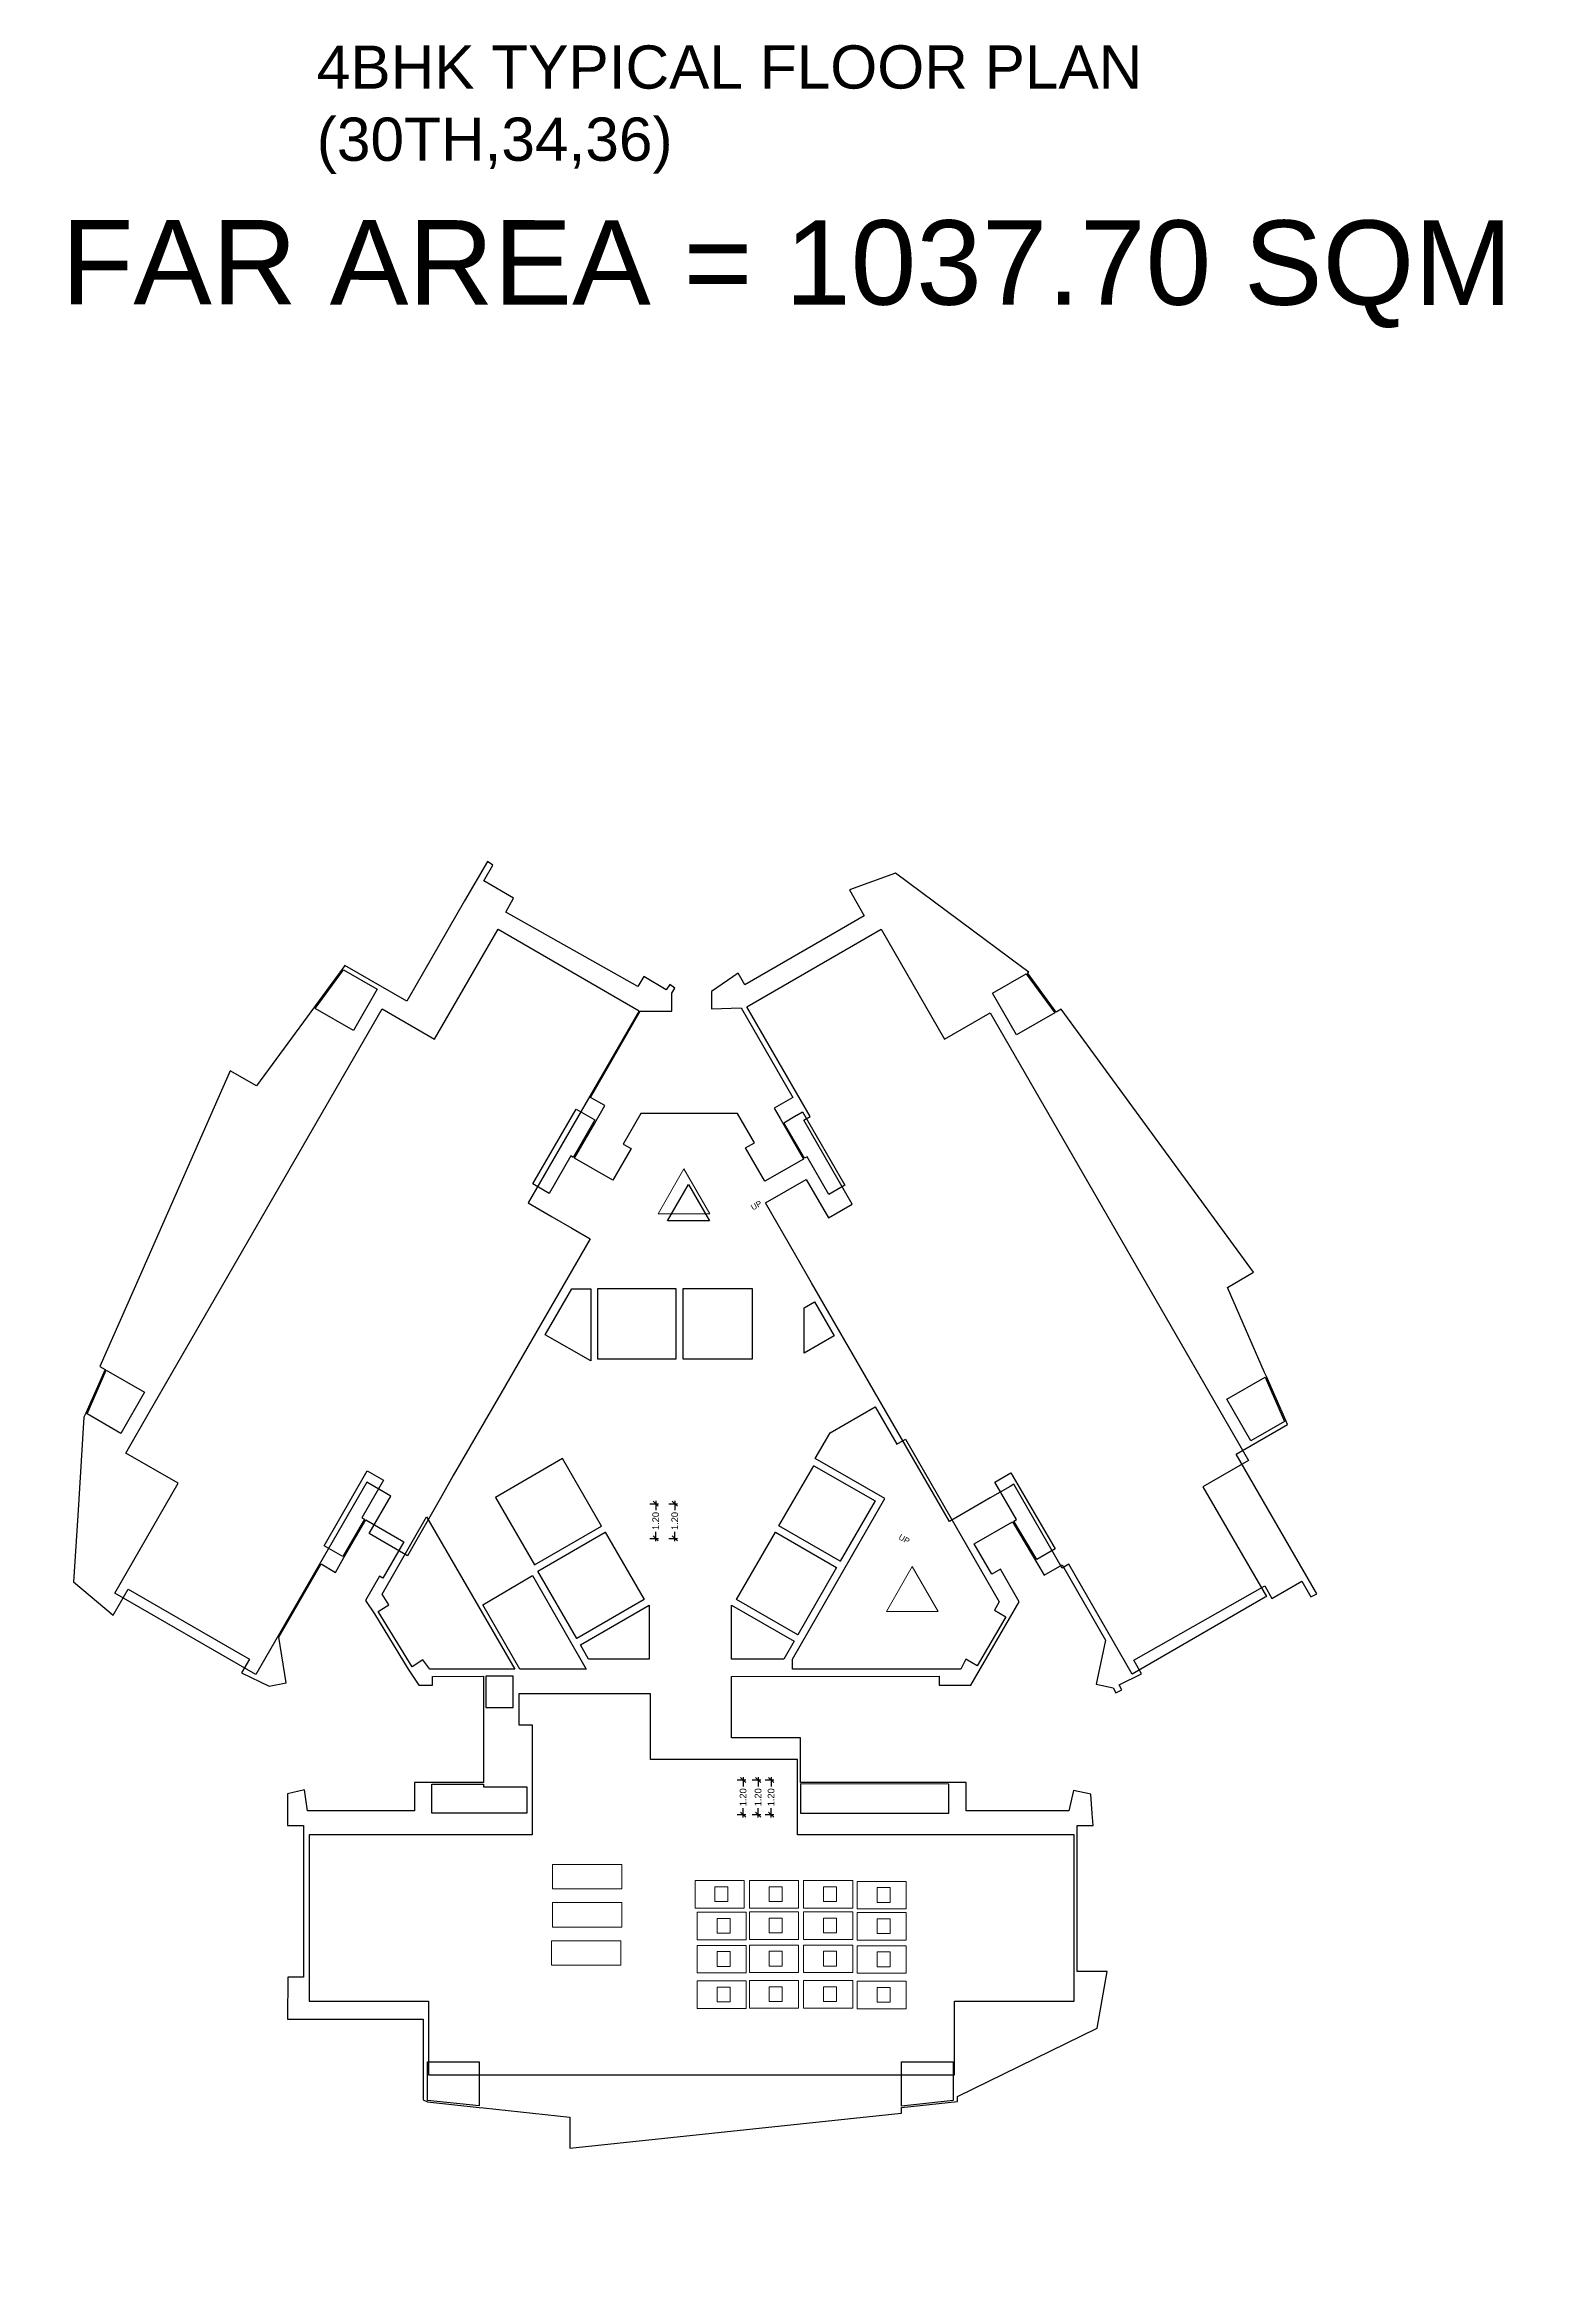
# Model space of a CAD drawing. Header units: metres. Extents: x 256329 to 886268, y -249371 to 355.
# Drawn here: x 281943 to 281994.6, y -635.5 to -558 of the extents above; entities that cross this region are included whole.
import ezdxf

# ---------------------------------------------------------------- set-up
doc = ezdxf.new("R2010")
doc.units = ezdxf.units.M
doc.header["$MEASUREMENT"] = 0
doc.header["$PDMODE"] = 35
doc.linetypes.add('CONTINOUS', pattern=[0])
doc.layers.get('0').update_dxf_attribs({"lineweight": 18})
doc.layers.get('Defpoints').update_dxf_attribs({"lineweight": 20})
doc.layers.add('A_TEXT', color=4, linetype='Continuous', lineweight=0, transparency=0.3)
for name, color, linetype, lineweight in [('BLK_1_FLR_36_BATH', 7, 'Continuous', 0), ('BLK_1_FLR_36_EXIT_WIDTH_DOOR', 7, 'Continuous', 0), ('BLK_1_FLR_36_LIFT_4', 1, 'Continuous', 0), ('BLK_1_FLR_36_UNITFA', 7, 'Continuous', 0)]:
    doc.layers.add(name, color=color, linetype=linetype, lineweight=lineweight)
for name, color, linetype in [('BLK_1_FLR_36_BLT_UP_AREA', 25, 'Continuous'), ('BLK_1_FLR_36_BLT_UP_AREA_DEDUCT', 25, 'Continuous'), ('BLK_1_FLR_36_CARPET_AREA', 25, 'Continuous'), ('BLK_1_FLR_36_FAR_AREA_DEDUCT', 7, 'Continuous'), ('BLK_1_FLR_36_LIFT_11', 7, 'Continuous'), ('BLK_1_FLR_36_LIFT_12', 7, 'Continuous'), ('BLK_1_FLR_36_LIFT_7', 7, 'Continuous'), ('BLK_1_FLR_36_LIFT_8', 7, 'Continuous'), ('BLK_1_FLR_36_LIFT_9', 7, 'Continuous'), ('BLK_1_FLR_36_WATER_CLOSET', 2, 'Continuous')]:
    doc.layers.add(name, color=color, linetype=linetype)
doc.layers.add('BLK_1_FLR_36_EXIT_WIDTH_STAIR', color=7, linetype='Continuous', plot=False)
doc.styles.add('Arial', font='arial.ttf')
doc.styles.get("Standard").update_dxf_attribs({"font": 'arial.ttf'})
doc.dimstyles.new('METRIC DIM', dxfattribs={"dimtxt": 0.23, "dimasz": 0.18, "dimexe": 0.1, "dimexo": 0.1, "dimgap": 0.09, "dimtad": 0, "dimzin": 0, "dimdsep": 46, "dimtxsty": 'Standard', "dimblk": 'OBLIQUE', "dimcen": 0, "dimdle": 0.1, "dimclrd": 147, "dimclre": 147, "dimclrt": 7, "dimadec": 0, "dimazin": 0, "dimtfac": 1, "dimtofl": 0, "dimtmove": 0, "dimatfit": 2, "dimfxl": 0.125, "dimtolj": 1, "dimtzin": 0, "dimarcsym": 0})

# ---------------------------------------------------------------- blocks, each defined once
blk = doc.blocks.new('_Oblique')
at = {"color": 0, "linetype": 'ByBlock', "lineweight": -2}
blk.add_line((-0.5, -0.5), (0.5, 0.5), dxfattribs=at)
blk = doc.blocks.new('*D132')
at = {"layer": 'BLK_1_FLR_36_EXIT_WIDTH_STAIR', "color": 147, "lineweight": -2, "transparency": 16777216}
for p, q in [((281964.675907, -608.639911), (281964.98297, -608.639911)), ((281964.88297, -608.539911), (281964.88297, -608.863211)), ((281964.675907, -609.841511), (281964.98297, -609.841511)), ((281964.88297, -609.941511), (281964.88297, -609.618211))]:
    blk.add_line(p, q, dxfattribs=at)
at = {"layer": 'Defpoints', "color": 0, "transparency": 16777216}
for p in [(281964.575907, -608.639911), (281964.575907, -609.841511), (281964.88297, -609.841511)]:
    blk.add_point(p, dxfattribs=at)
at = {"layer": 'BLK_1_FLR_36_EXIT_WIDTH_STAIR', "color": 147, "lineweight": -2, "transparency": 16777216, "xscale": 0.18, "yscale": 0.18, "zscale": 0.18}
for p, rotation in [((281964.88297, -608.639911), 90), ((281964.88297, -609.841511), 270)]:
    blk.add_blockref('_Oblique', p, dxfattribs=dict(at, rotation=rotation))
at = {"layer": 'BLK_1_FLR_36_EXIT_WIDTH_STAIR', "color": 7, "transparency": 16777216, "insert": (281964.88297, -609.240711), "char_height": 0.23, "attachment_point": 5, "rotation": 90}
blk.add_mtext('\\A1;1.20', dxfattribs=at)
blk = doc.blocks.new('*D133')
at = {"layer": 'BLK_1_FLR_36_EXIT_WIDTH_STAIR', "color": 147, "lineweight": -2, "transparency": 16777216}
for p, q in [((281964.014961, -608.639911), (281964.322025, -608.639911)), ((281964.222025, -608.539911), (281964.222025, -608.863211)), ((281964.014961, -609.841511), (281964.322025, -609.841511)), ((281964.222025, -609.941511), (281964.222025, -609.618211))]:
    blk.add_line(p, q, dxfattribs=at)
at = {"layer": 'Defpoints', "color": 0, "transparency": 16777216}
for p in [(281963.914961, -608.639911), (281963.914961, -609.841511), (281964.222025, -609.841511)]:
    blk.add_point(p, dxfattribs=at)
at = {"layer": 'BLK_1_FLR_36_EXIT_WIDTH_STAIR', "color": 147, "lineweight": -2, "transparency": 16777216, "xscale": 0.18, "yscale": 0.18, "zscale": 0.18}
for p, rotation in [((281964.222025, -608.639911), 90), ((281964.222025, -609.841511), 270)]:
    blk.add_blockref('_Oblique', p, dxfattribs=dict(at, rotation=rotation))
at = {"layer": 'BLK_1_FLR_36_EXIT_WIDTH_STAIR', "color": 7, "transparency": 16777216, "insert": (281964.222025, -609.240711), "char_height": 0.23, "attachment_point": 5, "rotation": 90}
blk.add_mtext('\\A1;1.20', dxfattribs=at)
blk = doc.blocks.new('*D134')
at = {"layer": 'BLK_1_FLR_36_EXIT_WIDTH_DOOR', "color": 147, "lineweight": -2, "transparency": 16777216}
for p, q in [((281967.047467, -618.222717), (281967.35453, -618.222717)), ((281967.25453, -618.122717), (281967.25453, -618.446017)), ((281967.25453, -619.524317), (281967.25453, -619.201017)), ((281967.047467, -619.424317), (281967.35453, -619.424317))]:
    blk.add_line(p, q, dxfattribs=at)
at = {"layer": 'Defpoints', "color": 0, "transparency": 16777216}
for p in [(281966.947467, -618.222717), (281966.947467, -619.424317), (281967.25453, -619.424317)]:
    blk.add_point(p, dxfattribs=at)
at = {"layer": 'BLK_1_FLR_36_EXIT_WIDTH_DOOR', "color": 147, "lineweight": -2, "transparency": 16777216, "xscale": 0.18, "yscale": 0.18, "zscale": 0.18}
for p, rotation in [((281967.25453, -618.222717), 90), ((281967.25453, -619.424317), 270)]:
    blk.add_blockref('_Oblique', p, dxfattribs=dict(at, rotation=rotation))
at = {"layer": 'BLK_1_FLR_36_EXIT_WIDTH_DOOR', "color": 7, "transparency": 16777216, "insert": (281967.25453, -618.823517), "char_height": 0.23, "attachment_point": 5, "rotation": 90}
blk.add_mtext('\\A1;1.20', dxfattribs=at)
blk = doc.blocks.new('*D135')
at = {"layer": 'BLK_1_FLR_36_EXIT_WIDTH_DOOR', "color": 147, "lineweight": -2, "transparency": 16777216}
for p, q in [((281967.568034, -618.222717), (281967.875098, -618.222717)), ((281967.775098, -618.122717), (281967.775098, -618.446017)), ((281967.775098, -619.524317), (281967.775098, -619.201017)), ((281967.568034, -619.424317), (281967.875098, -619.424317))]:
    blk.add_line(p, q, dxfattribs=at)
at = {"layer": 'Defpoints', "color": 0, "transparency": 16777216}
for p in [(281967.468034, -618.222717), (281967.468034, -619.424317), (281967.775098, -619.424317)]:
    blk.add_point(p, dxfattribs=at)
at = {"layer": 'BLK_1_FLR_36_EXIT_WIDTH_DOOR', "color": 147, "lineweight": -2, "transparency": 16777216, "xscale": 0.18, "yscale": 0.18, "zscale": 0.18}
for p, rotation in [((281967.775098, -618.222717), 90), ((281967.775098, -619.424317), 270)]:
    blk.add_blockref('_Oblique', p, dxfattribs=dict(at, rotation=rotation))
at = {"layer": 'BLK_1_FLR_36_EXIT_WIDTH_DOOR', "color": 7, "transparency": 16777216, "insert": (281967.775098, -618.823517), "char_height": 0.23, "attachment_point": 5, "rotation": 90}
blk.add_mtext('\\A1;1.20', dxfattribs=at)
blk = doc.blocks.new('*D136')
at = {"layer": 'BLK_1_FLR_36_EXIT_WIDTH_DOOR', "color": 147, "lineweight": -2, "transparency": 16777216}
for p, q in [((281968.018413, -618.222717), (281968.325477, -618.222717)), ((281968.225477, -618.122717), (281968.225477, -618.446017)), ((281968.225477, -619.524317), (281968.225477, -619.201017)), ((281968.018413, -619.424317), (281968.325477, -619.424317))]:
    blk.add_line(p, q, dxfattribs=at)
at = {"layer": 'Defpoints', "color": 0, "transparency": 16777216}
for p in [(281967.918413, -618.222717), (281967.918413, -619.424317), (281968.225477, -619.424317)]:
    blk.add_point(p, dxfattribs=at)
at = {"layer": 'BLK_1_FLR_36_EXIT_WIDTH_DOOR', "color": 147, "lineweight": -2, "transparency": 16777216, "xscale": 0.18, "yscale": 0.18, "zscale": 0.18}
for p, rotation in [((281968.225477, -618.222717), 90), ((281968.225477, -619.424317), 270)]:
    blk.add_blockref('_Oblique', p, dxfattribs=dict(at, rotation=rotation))
at = {"layer": 'BLK_1_FLR_36_EXIT_WIDTH_DOOR', "color": 7, "transparency": 16777216, "insert": (281968.225477, -618.823517), "char_height": 0.23, "attachment_point": 5, "rotation": 90}
blk.add_mtext('\\A1;1.20', dxfattribs=at)

msp = doc.modelspace()

# ---------------------------------------------------------------- linework, layer by layer
at = {"color": 5, "linetype": 'CONTINOUS', "elevation": 0.042641}
for points in [[(281964.303903, -598.580486), (281965.200713, -597.019803)], [(281966.103903, -598.580486), (281965.200713, -597.019803)], [(281966.103903, -598.580486), (281964.303903, -598.580486)], [(281972.225601, -612.376205), (281973.122411, -610.815521)], [(281974.025601, -612.376205), (281973.122411, -610.815521)], [(281974.025601, -612.376205), (281972.225601, -612.376205)]]:
    msp.add_lwpolyline(points, close=True, dxfattribs=at)
at = {"layer": 'BLK_1_FLR_36_BATH', "color": 3, "linetype": 'ByBlock', "lineweight": 9}
for points in [[(281965.587964, -622.667915), (281967.289764, -622.667915), (281967.289764, -621.714078), (281965.587964, -621.714078)], [(281967.471366, -622.667915), (281969.173166, -622.667915), (281969.173166, -621.714078), (281967.471366, -621.714078)], [(281969.354769, -622.667915), (281971.056569, -622.667915), (281971.056569, -621.714078), (281969.354769, -621.714078)], [(281971.212662, -622.693345), (281972.914462, -622.693345), (281972.914462, -621.739509), (281971.212662, -621.739509)], [(281965.664419, -623.766501), (281967.366219, -623.766501), (281967.366219, -622.812664), (281965.664419, -622.812664)], [(281967.471366, -623.753784), (281969.173166, -623.753784), (281969.173166, -622.799948), (281967.471366, -622.799948)], [(281969.354769, -623.753784), (281971.056569, -623.753784), (281971.056569, -622.799948), (281969.354769, -622.799948)], [(281971.212662, -623.779214), (281972.914462, -623.779214), (281972.914462, -622.825378), (281971.212662, -622.825378)], [(281965.664419, -624.916106), (281967.366219, -624.916106), (281967.366219, -623.96227), (281965.664419, -623.96227)], [(281967.471366, -624.90339), (281969.173166, -624.90339), (281969.173166, -623.949553), (281967.471366, -623.949553)], [(281969.354769, -624.90339), (281971.056569, -624.90339), (281971.056569, -623.949553), (281969.354769, -623.949553)], [(281971.212662, -624.92882), (281972.914462, -624.92882), (281972.914462, -623.974983), (281971.212662, -623.974983)], [(281965.664419, -626.148332), (281967.366219, -626.148332), (281967.366219, -625.194495), (281965.664419, -625.194495)], [(281967.471366, -626.135615), (281969.173166, -626.135615), (281969.173166, -625.181779), (281967.471366, -625.181779)], [(281969.354769, -626.135615), (281971.056569, -626.135615), (281971.056569, -625.181779), (281969.354769, -625.181779)], [(281971.212662, -626.161046), (281972.914462, -626.161046), (281972.914462, -625.207209), (281971.212662, -625.207209)]]:
    msp.add_lwpolyline(points, close=True, dxfattribs=at)
at = {"layer": 'BLK_1_FLR_36_BLT_UP_AREA', "color": 14, "elevation": 0.042641}
msp.add_lwpolyline([(281964.885488, -590.752819), (281964.707338, -590.632491), (281964.587344, -590.809929), (281963.805145, -590.350787), (281963.603706, -590.70131), (281959.018611, -588.115529), (281959.292817, -587.638308), (281958.257695, -587.036897), (281958.57481, -586.4876), (281958.382589, -586.360535), (281957.591439, -587.730825), (281955.589051, -591.209459), (281953.433276, -589.970996), (281953.344609, -590.093243), (281950.371961, -594.14996), (281949.461065, -593.623829), (281946.302322, -600.795029), (281944.943746, -603.879274), (281945.118636, -603.980293), (281944.449594, -605.499624), (281944.387955, -605.637726), (281944.173597, -609.046714), (281944.173597, -609.046714), (281944.028924, -611.344473), (281945.40546, -612.504862), (281945.925449, -611.605893), (281949.590893, -613.721699), (281950.131268, -614.033708), (281949.856166, -614.510161), (281950.808771, -614.968723), (281951.396936, -614.850234), (281951.153259, -613.266983), (281952.620183, -610.726725), (281953.11024, -611.022041), (281953.40599, -610.509793), (281954.16187, -609.201415), (281955.486624, -609.966319), (281954.760698, -611.223519), (281954.640638, -611.154269), (281954.15734, -611.992173), (281954.462187, -612.46438), (281955.640122, -614.380664), (281955.999664, -614.937919), (281956.474078, -614.937917), (281956.474078, -614.629029), (281958.246377, -614.626759), (281958.246377, -615.862908), (281958.246382, -618.310507), (281955.852496, -618.315154), (281955.852717, -619.298867), (281952.145895, -619.298862), (281952.036267, -618.56366), (281951.447842, -618.703468, -0.002645), (281951.451828, -619.799933), (281952.001816, -619.799933), (281952.007104, -625.066212), (281951.456768, -625.065776), (281951.456768, -625.065776), (281951.451984, -626.525192), (281956.151952, -626.525192), (281956.152051, -629.3202), (281956.301664, -629.391392), (281958.102133, -629.581861), (281958.102133, -629.581861), (281958.247239, -629.596918), (281958.247239, -629.596918), (281961.247268, -629.914479), (281961.247205, -630.998027), (281972.519631, -629.806475), (281972.749631, -629.782163), (281972.749384, -629.581519), (281974.694579, -629.375931), (281974.69458, -629.204748), (281979.532455, -626.834921), (281979.883784, -624.865308), (281978.84467, -624.866024), (281978.844671, -619.799933), (281979.394703, -619.799933), (281979.359968, -619.385886), (281979.314797, -618.720466), (281978.710953, -618.591353), (281978.559984, -619.297431), (281974.995394, -619.297491), (281974.995391, -618.306899), (281969.99497, -618.306899), (281969.247268, -618.309642), (281969.247268, -616.760774), (281966.853716, -616.760879), (281966.853716, -614.628213), (281974.057538, -614.627342), (281974.057361, -614.933402), (281975.157488, -614.933567), (281976.835205, -612.043683), (281976.183121, -610.91406), (281975.88, -611.089039), (281975.270493, -610.034127), (281976.60505, -609.263852), (281977.694338, -611.122114), (281978.321646, -610.760013), (281979.828437, -613.370398), (281979.503258, -614.896231), (281980.091872, -615.026939), (281980.189797, -615.19627), (281980.396509, -615.094338), (281980.29636, -614.922238), (281981.079861, -614.539763), (281980.80399, -614.061797), (281985.35053, -611.493796), (281985.600561, -611.927367), (281986.639704, -611.326789), (281986.955534, -611.871826), (281987.162684, -611.770598), (281984.365055, -606.926078), (281986.146495, -605.89774), (281986.08173, -605.751662), (281985.406643, -604.222026), (281985.346395, -604.084843), (281984.053888, -601.136217), (281984.959959, -600.613321), (281978.285647, -591.486893), (281978.113118, -591.585855), (281977.121661, -590.229787), (281977.16476, -590.205843), (281976.96369, -590.056265), (281972.538731, -586.764512), (281970.940329, -587.346878), (281971.458683, -588.244935), (281970.297333, -588.915143), (281967.309175, -590.640068), (281967.079773, -590.241127), (281966.162859, -590.86971), (281966.162859, -591.46971), (281967.186145, -591.441702), (281968.980307, -594.545336), (281968.32804, -594.922979), (281968.534839, -595.281585), (281968.534893, -595.280458), (281969.346217, -596.685414), (281968.009025, -597.457547), (281967.34173, -596.297986), (281967.644865, -596.122998), (281967.05792, -595.106217), (281963.708055, -595.10629), (281963.098377, -596.163238), (281963.366516, -596.317909), (281962.731278, -597.418167), (281961.406472, -596.653288), (281962.106893, -595.442161), (281962.456701, -594.83282), (281961.961072, -594.54664), (281963.687945, -591.557173), (281964.784692, -591.560065), (281964.786363, -590.925218)], format="xyb", close=True, dxfattribs=at)
at = {"layer": 'BLK_1_FLR_36_BLT_UP_AREA_DEDUCT', "color": 14}
for points, elevation in [([(281953.388367, -590.117969), (281954.558815, -590.793965), (281953.733731, -592.223426), (281952.404762, -591.460235)], 0.042641), ([(281975.907043, -590.931006), (281977.078008, -590.254664), (281978.069431, -591.610686), (281976.742139, -592.377237)], 0.042641), ([(281961.458582, -594.949101), (281961.792176, -595.138464), (281961.790633, -595.141221), (281962.113882, -595.327849), (281961.363312, -596.628417), (281961.276415, -596.578212), (281960.526566, -597.877338), (281959.95606, -597.547951)], 0.042641), ([(281968.662527, -595.423811), (281969.112334, -595.160759), (281969.113052, -595.162082), (281969.319977, -595.042631), (281970.78775, -597.585242), (281970.225217, -597.910246), (281969.474021, -596.609356), (281969.386982, -596.659615)], 0.042641), ([(281965.357859, -597.567894), (281966.08467, -598.826307), (281964.631446, -598.826787)], 0.042641), ([(281960.383204, -602.783692), (281961.308757, -601.181899), (281961.969185, -601.181734), (281961.969813, -603.689008)], 0.042641), ([(281964.920826, -603.627796), (281962.220213, -603.627796), (281962.220213, -601.178472), (281964.920826, -601.178472)], 0.042641), ([(281967.570213, -603.626458), (281965.1696, -603.626458), (281965.1696, -601.177058), (281967.570213, -601.177058)], 0.042641), ([(281969.376415, -601.846282), (281969.736311, -601.638396), (281970.417798, -602.81588), (281969.372557, -603.419574)], 0.042641), ([(281944.493201, -605.524665), (281945.163552, -604.002355), (281946.488572, -604.771447), (281945.663482, -606.200517)], 0.042641), ([(281984.03649, -605.014211), (281985.363078, -604.247108), (281986.041828, -605.785054), (281984.871465, -606.460663)], 0.042641), ([(281952.716224, -610.097111), (281954.211312, -607.498128), (281954.781822, -607.827508), (281954.031674, -609.126448), (281954.118605, -609.176594), (281953.368606, -610.475286), (281953.044376, -610.288528), (281953.04537, -610.286765)], 0.042641), ([(281960.991094, -607.077691), (281958.664891, -608.420573), (281960.014776, -610.758908), (281962.34354, -609.414548)], 0.124096), ([(281969.706998, -607.324789), (281971.834091, -608.538225), (281970.624705, -610.635043), (281968.491726, -609.403437)], 0.159639), ([(281975.985345, -607.88947), (281976.548077, -607.564811), (281978.075392, -610.210251), (281977.442679, -610.573795), (281976.649731, -609.24047), (281976.736334, -609.19048)], 0.042641), ([(281954.59187, -612.382194), (281954.966986, -612.143936), (281954.727437, -611.781413), (281956.276222, -609.098565), (281959.332149, -614.378072), (281956.382329, -614.37881), (281956.149235, -614.056526), (281955.769321, -614.297694)], 0.042641), ([(281960.134652, -610.978372), (281962.472987, -609.628487), (281963.822872, -611.966822), (281961.484537, -613.316707)], 0.042641), ([(281967.026738, -611.962402), (281968.378699, -609.625267), (281970.500012, -610.851044), (281969.148051, -613.18818)], 0.042641), ([(281958.219715, -612.151505), (281959.942589, -611.135616), (281961.813772, -614.375151), (281959.505349, -614.377293)], 0.124096), ([(281961.609527, -613.533219), (281963.997055, -612.154935), (281963.997232, -614.0288), (281961.895732, -614.028998)], 0.042641), ([(281966.855052, -612.156296), (281969.029257, -613.410777), (281968.66962, -614.02748), (281966.855533, -614.027946)], 0.042641), ([(281958.325607, -615.711895), (281959.276456, -615.7119), (281959.276456, -614.626759), (281958.326519, -614.626759)], 0.042641), ([(281956.452496, -618.368285), (281958.247201, -618.368152), (281958.247201, -618.457953), (281959.747013, -618.457953), (281959.747013, -619.369274), (281956.451905, -619.369859), (281956.451866, -619.149934), (281956.452496, -619.149932)], 0.042641), ([(281969.247268, -618.457951), (281969.246892, -619.369338), (281974.394823, -619.369261), (281974.395067, -619.149934), (281974.395395, -619.149935), (281974.395395, -618.584374), (281974.395392, -618.372193), (281969.247268, -618.357969), (281969.247268, -618.457952)], 0.042641), ([(281956.301816, -627.998282), (281958.10076, -627.998174), (281958.096367, -629.530965), (281956.301674, -629.341258)], 0.042641), ([(281972.745779, -627.998318), (281974.544721, -627.998283), (281974.544862, -629.341256), (281972.750373, -629.532597)], 0.042641)]:
    msp.add_lwpolyline(points, close=True, dxfattribs=dict(at, elevation=elevation))
at = {"layer": 'BLK_1_FLR_36_CARPET_AREA', "color": 14, "elevation": 0.085282}
for points in [[(281958.852929, -604.817815), (281958.852929, -604.817815), (281957.201129, -607.66542), (281957.201129, -607.66542), (281956.806842, -608.361491), (281956.806842, -608.361491), (281955.606372, -610.442529), (281954.280816, -609.677219), (281954.280708, -609.677153), (281955.03066, -608.377965), (281954.199714, -607.898224), (281954.199688, -607.898208), (281950.349698, -614.566718), (281945.459247, -611.743318), (281947.659296, -607.932686), (281945.838001, -606.881169), (281946.662986, -605.452236), (281954.732723, -591.475036), (281956.553662, -592.526318), (281958.75376, -588.716006), (281963.644476, -591.539545), (281959.794311, -598.207864), (281960.625361, -598.687587), (281960.625333, -598.687586), (281961.318357, -599.087814), (281961.31837, -599.087837), (281961.951818, -599.452153), (281959.453845, -603.778851), (281959.453845, -603.778851)], [(281971.939124, -604.975157), (281971.33912, -603.935614), (281971.33912, -603.935614), (281969.632659, -600.979044), (281969.632659, -600.979044), (281969.082783, -600.026344), (281969.082783, -600.026344), (281968.033247, -598.207939), (281969.447603, -597.391586), (281970.214309, -598.720545), (281971.037112, -598.245676), (281969.360313, -595.3405), (281969.585546, -595.210501), (281967.386002, -591.39961), (281972.045569, -588.710217), (281974.245071, -592.521017), (281975.821406, -591.611193), (281984.78505, -607.141372), (281983.208719, -608.051193), (281985.407103, -611.860055), (281985.367794, -611.885326), (281980.748653, -614.551387), (281978.549151, -610.740592), (281978.323896, -610.8706), (281976.647046, -607.965333), (281976.517142, -608.040311), (281975.824196, -608.440329), (281975.824196, -608.440329), (281975.13222, -608.839463), (281975.13222, -608.839463), (281974.410075, -609.256268), (281971.939124, -604.975157)], [(281964.041156, -615.232183), (281959.470594, -615.232185), (281959.469087, -616.315563), (281959.941157, -616.315563), (281959.941094, -616.565772), (281959.941143, -616.565771), (281959.941159, -617.366297), (281959.941173, -617.366297), (281959.941167, -618.114109), (281959.941151, -618.113233), (281959.941151, -618.913402), (281959.941155, -618.913402), (281959.941155, -620.124701), (281952.195954, -620.124724), (281952.195954, -625.90043), (281956.345953, -625.90043), (281956.345953, -628.453705), (281974.58876, -628.45373), (281974.588709, -625.900456), (281978.73876, -625.900456), (281978.73876, -620.124695), (281969.141419, -620.126952), (281969.141384, -617.516218), (281966.067795, -617.516218), (281966.067795, -617.516427), (281964.867598, -617.516274), (281964.867598, -617.5162), (281964.04115, -617.516214), (281964.041145, -616.282185), (281964.041145, -616.282185)]]:
    msp.add_lwpolyline(points, close=True, dxfattribs=at)
at = {"layer": 'BLK_1_FLR_36_FAR_AREA_DEDUCT', "color": 14, "elevation": 0.042641}
msp.add_lwpolyline([(281969.758554, -607.0756), (281970.11794, -606.456286), (281970.275325, -606.184729), (281971.835843, -605.285516), (281972.589088, -606.579254), (281972.888774, -606.406299), (281976.141905, -612.043351), (281975.976499, -612.329625), (281976.364247, -612.558926), (281975.372108, -614.261894), (281974.982117, -614.037377), (281974.812163, -614.376205), (281968.970033, -614.377666), (281968.969945, -614.027666), (281972.166669, -608.464532)], close=True, dxfattribs=at)
at = {"layer": 'BLK_1_FLR_36_LIFT_11', "color": 1, "linetype": 'ByBlock', "lineweight": 9, "elevation": 0.042641}
msp.add_lwpolyline([(281960.134652, -610.978372), (281962.472987, -609.628487), (281963.822872, -611.966822), (281961.484537, -613.316707)], close=True, dxfattribs=at)
at = {"layer": 'BLK_1_FLR_36_LIFT_12', "color": 2, "linetype": 'ByBlock', "lineweight": 9, "elevation": 0.124096}
msp.add_lwpolyline([(281960.991094, -607.077691), (281958.664891, -608.420573), (281960.014776, -610.758908), (281962.34354, -609.414548)], close=True, dxfattribs=at)
at = {"layer": 'BLK_1_FLR_36_LIFT_4', "color": 1, "linetype": 'ByBlock', "lineweight": 9, "elevation": 0.042641}
msp.add_lwpolyline([(281967.026738, -611.962402), (281968.378699, -609.625267), (281970.500012, -610.851044), (281969.148051, -613.18818)], close=True, dxfattribs=at)
at = {"layer": 'BLK_1_FLR_36_LIFT_7', "color": 1, "linetype": 'ByBlock', "lineweight": 9, "elevation": 0.042641}
msp.add_lwpolyline([(281964.920826, -603.627796), (281962.220213, -603.627796), (281962.220213, -601.178472), (281964.920826, -601.178472)], close=True, dxfattribs=at)
at = {"layer": 'BLK_1_FLR_36_LIFT_8', "color": 1, "linetype": 'ByBlock', "lineweight": 9, "elevation": 0.042641}
msp.add_lwpolyline([(281967.570213, -603.626458), (281965.1696, -603.626458), (281965.1696, -601.177058), (281967.570213, -601.177058)], close=True, dxfattribs=at)
at = {"layer": 'BLK_1_FLR_36_LIFT_9', "color": 1, "linetype": 'ByBlock', "lineweight": 9, "elevation": 0.159639}
msp.add_lwpolyline([(281969.706998, -607.324789), (281971.834091, -608.538225), (281970.624705, -610.635043), (281968.491726, -609.403437)], close=True, dxfattribs=at)
at = {"layer": 'BLK_1_FLR_36_UNITFA', "color": 5}
for points in [[(281963.049196, -621.150728), (281960.643113, -621.150728), (281960.643113, -622.00145), (281963.049196, -622.00145)], [(281963.049196, -622.472656), (281960.643113, -622.472656), (281960.643113, -623.323378), (281963.049196, -623.323378)], [(281963.010068, -623.801933), (281960.603985, -623.801933), (281960.603985, -624.652655), (281963.010068, -624.652655)]]:
    msp.add_lwpolyline(points, close=True, dxfattribs=at)
at = {"layer": 'BLK_1_FLR_36_WATER_CLOSET', "color": 3, "linetype": 'ByBlock', "lineweight": 9}
for points in [[(281966.27677, -621.925638), (281966.729369, -621.925638), (281966.729369, -622.441998), (281966.27677, -622.441998)], [(281968.160173, -621.925638), (281968.612771, -621.925638), (281968.612771, -622.441998), (281968.160173, -622.441998)], [(281970.043575, -621.925638), (281970.496174, -621.925638), (281970.496174, -622.441998), (281970.043575, -622.441998)], [(281971.901469, -621.951068), (281972.354067, -621.951068), (281972.354067, -622.467428), (281971.901469, -622.467428)], [(281966.353226, -623.024224), (281966.805824, -623.024224), (281966.805824, -623.540584), (281966.353226, -623.540584)], [(281968.160173, -623.011507), (281968.612771, -623.011507), (281968.612771, -623.527867), (281968.160173, -623.527867)], [(281970.043575, -623.011507), (281970.496174, -623.011507), (281970.496174, -623.527867), (281970.043575, -623.527867)], [(281971.901469, -623.036937), (281972.354067, -623.036937), (281972.354067, -623.553298), (281971.901469, -623.553298)], [(281966.353226, -624.173829), (281966.805824, -624.173829), (281966.805824, -624.690189), (281966.353226, -624.690189)], [(281968.160173, -624.161113), (281968.612771, -624.161113), (281968.612771, -624.677473), (281968.160173, -624.677473)], [(281970.043575, -624.161113), (281970.496174, -624.161113), (281970.496174, -624.677473), (281970.043575, -624.677473)], [(281971.901469, -624.186543), (281972.354067, -624.186543), (281972.354067, -624.702903), (281971.901469, -624.702903)], [(281966.353226, -625.406055), (281966.805824, -625.406055), (281966.805824, -625.922415), (281966.353226, -625.922415)], [(281968.160173, -625.393338), (281968.612771, -625.393338), (281968.612771, -625.909698), (281968.160173, -625.909698)], [(281970.043575, -625.393338), (281970.496174, -625.393338), (281970.496174, -625.909698), (281970.043575, -625.909698)], [(281971.901469, -625.418769), (281972.354067, -625.418769), (281972.354067, -625.935129), (281971.901469, -625.935129)]]:
    msp.add_lwpolyline(points, close=True, dxfattribs=at)

# ---------------------------------------------------------------- texts
at = {"layer": 'A_TEXT', "lineweight": 0, "style": 'Arial'}
for s, insert, char_height, width, attachment_point, rotation in [('4BHK TYPICAL FLOOR PLAN\\P(30TH,34,36)', (281952.464139, -562.511316, 0.982013), 1.5, 49.030574, 7, 0.01797177), ('\\pxt13;FAR AREA = 1037.70 SQM', (281993.94476, -567.859812, 3.774443), 2.927656, 187.570469, 9, 359.98202823), ('\\pxi2.2673,qc;UP', (281966.466053, -599.072965, 0.042641), 0.2, 2.485498, 7, 28.12797722), ('\\pxi2.2673,qc;UP', (281971.519462, -609.219593, 0.042641), 0.2, 2.485498, 7, 329.99450982)]:
    msp.add_mtext(s, dxfattribs=dict(at, insert=insert, char_height=char_height, width=width, attachment_point=attachment_point, rotation=rotation))

# ---------------------------------------------------------------- dimensions: what is measured, and where the dimension line sits
at = {"layer": 'BLK_1_FLR_36_EXIT_WIDTH_DOOR', "color": 1}
for base, p1, p2, picture, middle in [((281967.25453, -619.424317), (281966.947467, -618.222717), (281966.947467, -619.424317), '*D134', (281967.25453, -618.823517)), ((281967.775098, -619.424317), (281967.468034, -618.222717), (281967.468034, -619.424317), '*D135', (281967.775098, -618.823517)), ((281968.225477, -619.424317), (281967.918413, -618.222717), (281967.918413, -619.424317), '*D136', (281968.225477, -618.823517))]:
    dim = msp.add_linear_dim(base=base, p1=p1, p2=p2, angle=90, dimstyle='METRIC DIM', override={"dimfxl": 0.18}, dxfattribs=at)
    dim.commit()
    dim.dimension.update_dxf_attribs({"geometry": picture, "text_midpoint": middle})
at = {"layer": 'BLK_1_FLR_36_EXIT_WIDTH_STAIR', "color": 7}
for base, p1, p2, picture, middle in [((281964.222025, -609.841511), (281963.914961, -608.639911), (281963.914961, -609.841511), '*D133', (281964.222025, -609.240711)), ((281964.88297, -609.841511), (281964.575907, -608.639911), (281964.575907, -609.841511), '*D132', (281964.88297, -609.240711))]:
    dim = msp.add_linear_dim(base=base, p1=p1, p2=p2, angle=90, dimstyle='METRIC DIM', override={"dimfxl": 0.18}, dxfattribs=at)
    dim.commit()
    dim.dimension.update_dxf_attribs({"geometry": picture, "text_midpoint": middle})

doc.saveas('drawing.dxf')
